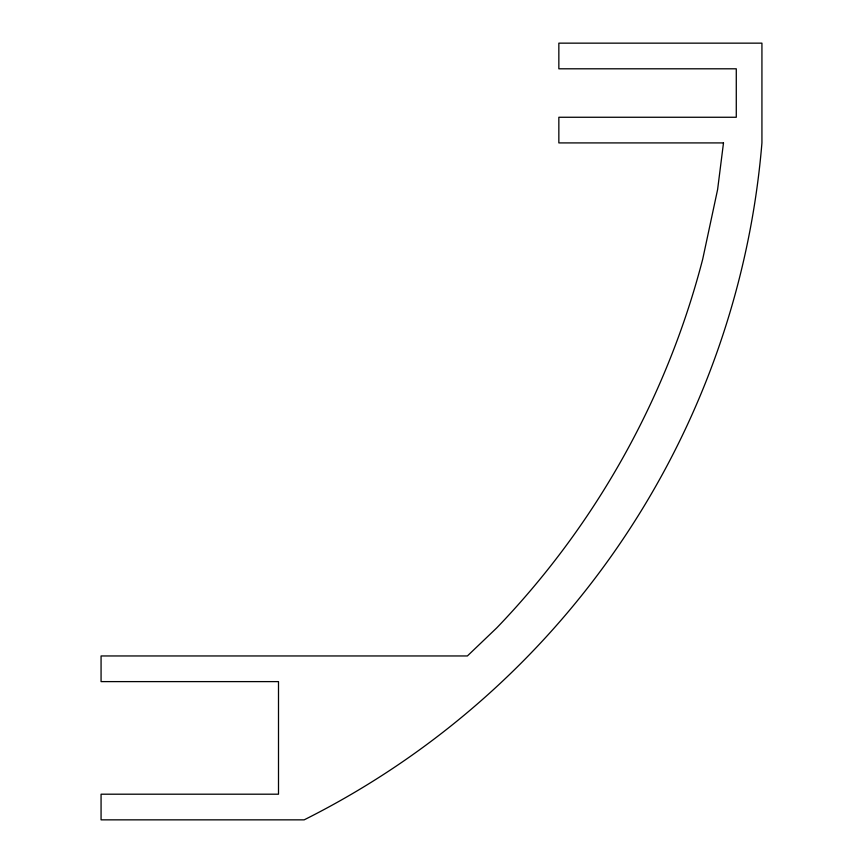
<?xml version="1.0" encoding="UTF-8"?>
<svg xmlns="http://www.w3.org/2000/svg" width="863" height="863" viewBox="0 0 863 863"><rect width="100%" height="100%" fill="white"/><g stroke="black" fill="none" stroke-linecap="round" stroke-linejoin="round"><path stroke-width="1.29" d="M723.496 142.913L717.606 189.547L702.719 259.116A834.435 834.435 0 0 1 496.786 627.854L467.39 655.956L101.068 655.956L101.068 681.608L278.501 681.608L278.501 794.197L101.068 794.197L101.068 819.85L304.154 819.85A834.435 834.435 0 0 0 761.932 142.913L761.932 43.15L558.846 43.15L558.846 68.803L736.279 68.803L736.279 117.26L558.846 117.26L558.846 142.913L723.496 142.913"/></g></svg>
